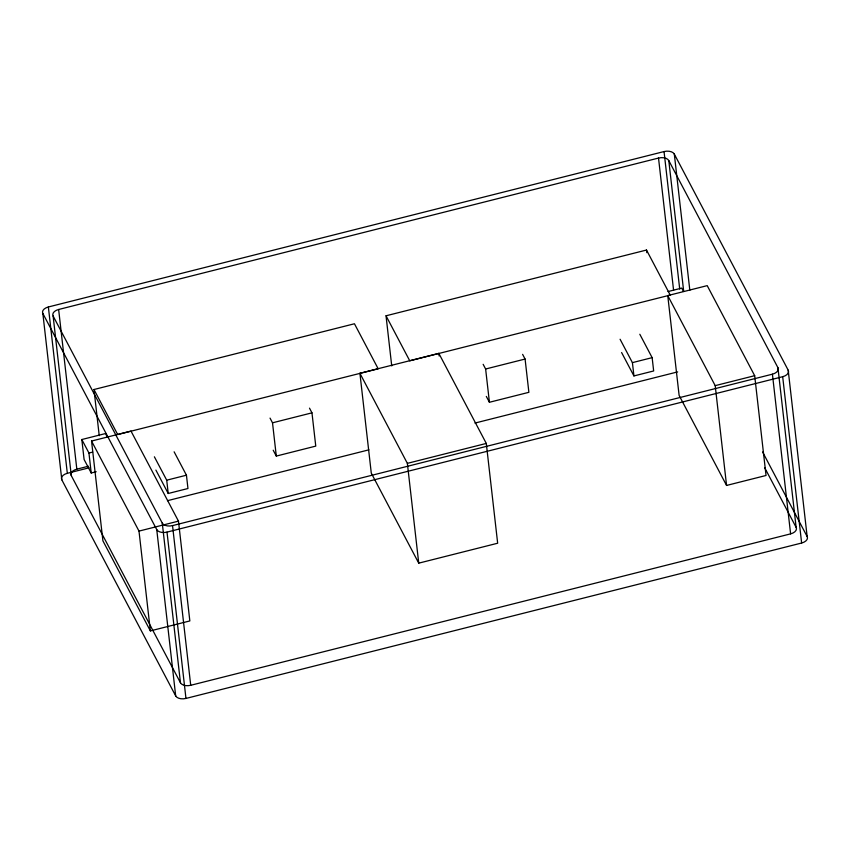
<?xml version="1.0" encoding="UTF-8"?>
<svg xmlns="http://www.w3.org/2000/svg" width="850" height="850" viewBox="0 0 850 850"><rect width="100%" height="100%" fill="white"/><g stroke="black" fill="none" stroke-linecap="round" stroke-linejoin="round"><path stroke-width="1.27" d="M48.365 306.978L664.041 151.566A8.277 4.866 -6.5 0 1 674.305 154.073L788.205 370.196L807.149 536.531A8.277 4.866 -6.5 0 1 801.635 543.023L185.959 698.434A8.277 4.866 -6.5 0 1 175.695 695.927L61.795 479.804L42.851 313.469A8.277 4.866 -6.5 0 1 48.365 306.978L67.32 473.301A8.277 4.866 -6.5 0 0 61.795 479.804M58.639 309.485L658.516 158.058A8.277 4.866 -6.5 0 1 668.791 160.565L777.931 367.689L796.131 527.361A8.277 4.866 -6.5 0 1 790.606 533.864L190.719 685.291A8.277 4.866 -6.5 0 1 180.455 682.773L71.304 475.66L53.114 315.977A8.277 4.866 -6.5 0 1 58.639 309.485L76.829 469.158A8.277 4.866 -6.5 0 0 71.304 475.66M93.978 389.513L354.45 323.765L378.176 368.783L117.704 434.541L93.978 389.513L99.238 435.689M386.027 315.796L646.499 250.038L670.225 295.067L409.753 360.814L386.027 315.796L391.733 365.914M96.199 471.739L91.216 472.993L84.097 459.489L81.823 439.524L105.496 433.553L107.281 436.921M667.994 291.561L681.711 288.097L683.485 291.476M91.545 441.044L131.006 431.088L178.468 521.135L189.837 620.936L150.365 630.902L102.914 540.844L91.545 441.044L138.996 531.101L150.365 630.902M359.911 373.299L438.844 353.377L486.296 443.434L497.664 543.224L418.742 563.157L371.28 473.099L359.911 373.299L407.362 463.356L418.742 563.157M667.749 295.598L707.211 285.632L754.673 375.689L766.041 475.479L726.569 485.446L679.118 395.399L667.749 295.598L715.201 385.645L726.569 485.446M81.823 439.524L88.942 453.029L92.682 452.094M76.829 469.158L88.411 466.236M67.32 473.301L89.165 467.787M270.034 418.104L272.51 422.811L311.971 412.845L315.764 446.112L276.303 456.078L273.201 450.203M483.151 364.31L485.626 369.006L525.087 359.051L528.881 392.317L489.419 402.273L486.317 396.408M154.381 456.801L166.717 480.186L186.447 475.203L187.956 488.516L168.226 493.489L155.901 470.103M620.086 339.246L632.411 362.631L652.141 357.648L653.661 370.961L633.93 375.934L621.605 352.548M167.482 500.682L368.932 449.831M474.927 423.077L677.662 371.896M138.996 531.101L178.468 521.135M407.362 463.356L486.296 443.434M715.201 385.645L754.673 375.689M53.114 315.977L162.265 523.101A8.277 4.866 -6.5 0 0 172.529 525.608L772.416 374.181A8.277 4.866 -6.5 0 0 777.931 367.689M42.851 313.469L156.74 529.592A8.277 4.866 -6.5 0 0 167.004 532.111L782.68 376.699A8.277 4.866 -6.5 0 0 788.205 370.196M762.588 451.956L807.149 536.531M764.681 467.691L796.131 527.361M639.816 334.263L652.141 357.648M522.612 354.354L525.087 359.051M309.496 408.149L311.971 412.845M174.123 451.817L186.447 475.203M782.68 376.699L801.635 543.023M772.416 374.181L790.606 533.864M674.305 154.073L689.828 290.275M668.791 160.565L683.697 291.454M664.041 151.566L679.713 289.074M658.516 158.058L673.582 290.254M646.499 250.038L646.797 252.673M632.411 362.631L633.93 375.934M485.626 369.006L489.419 402.273M438.844 353.377L439.142 356.001M272.51 422.811L276.303 456.078M172.529 525.608L190.719 685.291M166.717 480.186L168.226 493.489M167.004 532.111L185.959 698.434M162.265 523.101L180.455 682.773M156.74 529.592L175.695 695.927M88.942 453.029L91.216 472.993"/></g></svg>
